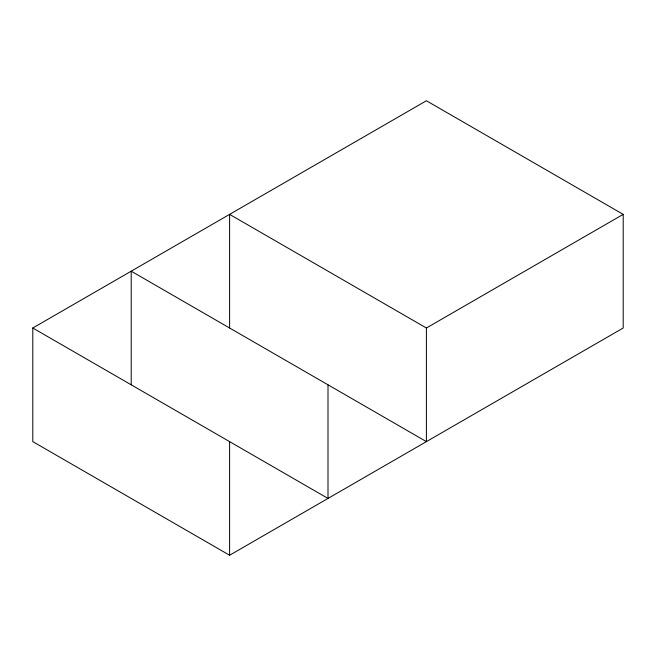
<?xml version="1.0" encoding="UTF-8"?>
<svg xmlns="http://www.w3.org/2000/svg" width="656" height="656" viewBox="0 0 656 656"><rect width="100%" height="100%" fill="white"/><g stroke="black" fill="none" stroke-linecap="round" stroke-linejoin="round"><path stroke-width="0.98" d="M32.8 328L426.4 100.753L623.2 214.373L623.2 328L229.6 555.247L32.8 441.627L32.8 328L328 498.437L328 384.81M229.6 328L229.6 214.373L426.4 328L623.2 214.373M426.4 328L426.4 441.619L131.2 271.19L131.2 384.81M229.6 441.619L229.6 555.247"/></g></svg>
